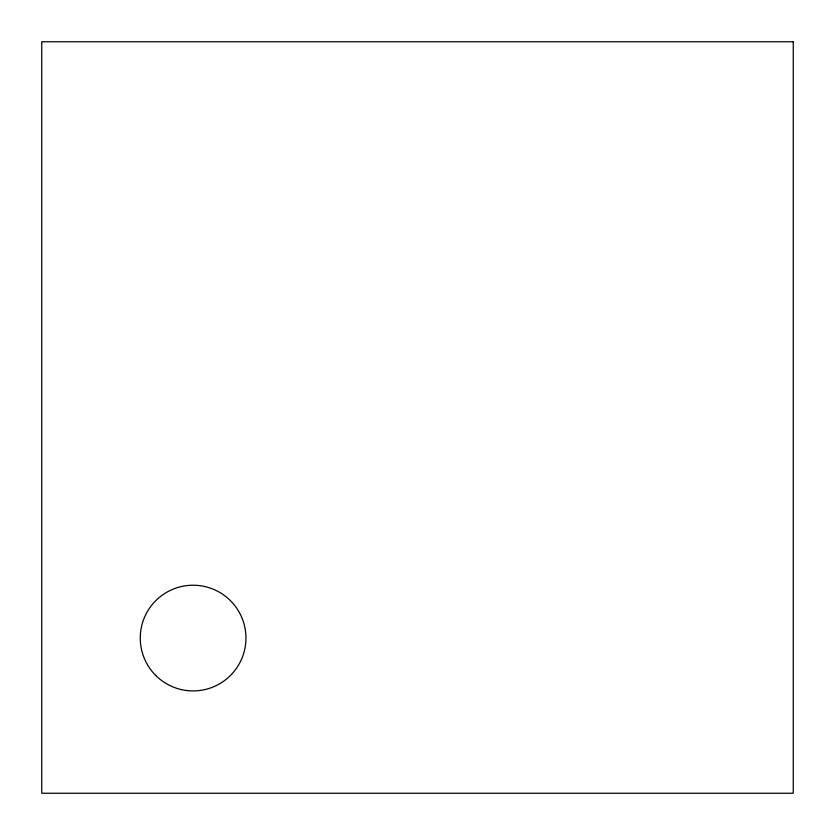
<?xml version="1.0" encoding="UTF-8"?>
<svg xmlns="http://www.w3.org/2000/svg" width="835" height="835" viewBox="0 0 835 835"><rect width="100%" height="100%" fill="white"/><g stroke="black" fill="none" stroke-linecap="round" stroke-linejoin="round"><path stroke-width="1.25" d="M793.25 41.75L41.75 41.75L41.75 793.25L793.25 793.25L793.25 41.75M155.738 675.442A52.845 52.845 0 0 0 244.154 651.749A52.845 52.845 0 0 0 179.431 587.026A52.845 52.845 0 0 0 155.738 675.442"/></g></svg>
